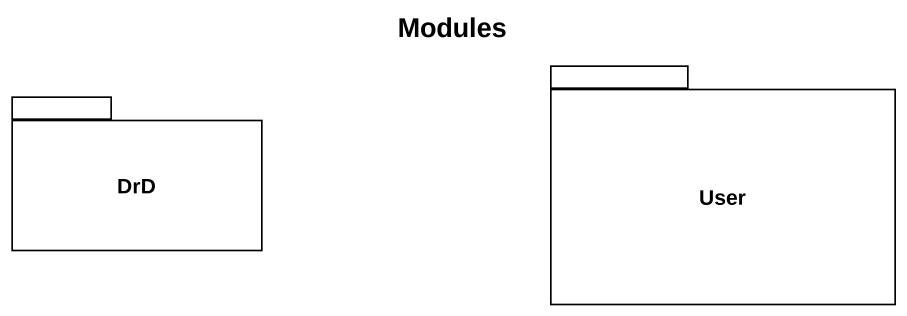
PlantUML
@startuml
title Modules
package User {
}
package DrD {
}
@enduml
